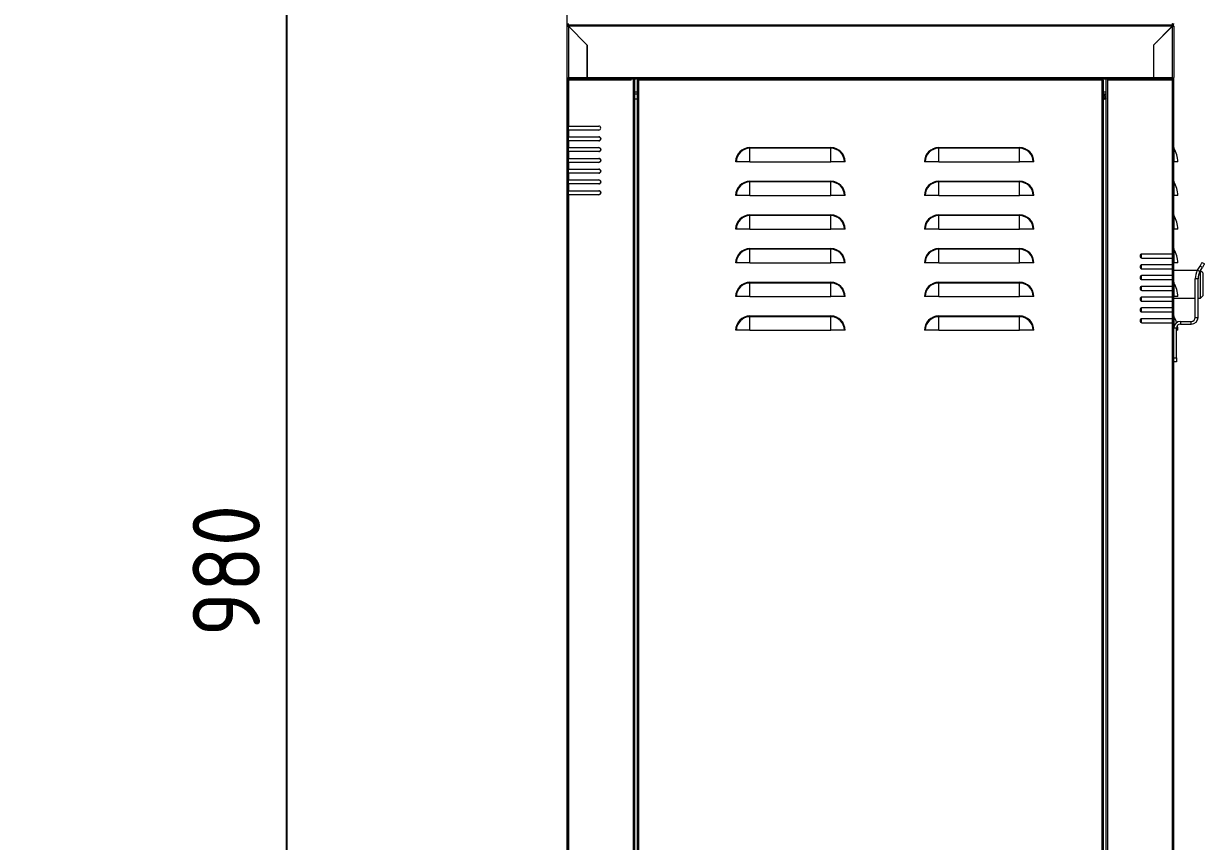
# Model space of a CAD drawing. Header units: millimetres. Extents: x 0 to 5860, y 0 to 4120.
# Drawn here: x 3118 to 3993, y 1549 to 2156 of the extents above; entities that cross this region are included whole.
import ezdxf

# ---------------------------------------------------------------- set-up
doc = ezdxf.new("R2010")
doc.units = ezdxf.units.MM
doc.layers.get('0').update_dxf_attribs({"lineweight": 15})
doc.layers.add('D', color=3, linetype='Continuous', lineweight=13)
doc.layers.add('S', color=4, linetype='Continuous', lineweight=15)
doc.styles.add('STU25', font='isocp2.shx')
doc.dimstyles.new('STU25', dxfattribs={"dimscale": 20, "dimtxt": 2.5, "dimasz": 2, "dimexe": 0.6, "dimexo": 1, "dimgap": 1, "dimtad": 1, "dimdsep": 46, "dimtxsty": 'STU25', "dimcen": 2, "dimazin": 2, "dimtfac": 1, "dimtmove": 0, "dimatfit": 3, "dimfxl": 0, "dimtolj": 1, "dimtzin": 0, "dimarcsym": 0})

# ---------------------------------------------------------------- blocks, each defined once
blk = doc.blocks.new('*D6')
at = {"layer": 'D', "color": 0, "lineweight": -2}
for p, q in [((3013.61, 2240.29), (3324.86, 2240.29)), ((3312.86, 1300.29), (3312.86, 2200.29)), ((3114.62, 1260.29), (3324.86, 1260.29))]:
    blk.add_line(p, q, dxfattribs=at)
at = {"layer": 'D', "color": 0}
for points in [[(3306.19, 2200.29), (3319.53, 2200.29), (3312.86, 2240.29)], [(3306.19, 1300.29), (3319.53, 1300.29), (3312.86, 1260.29)]]:
    blk.add_solid(points, dxfattribs=at)
at = {"layer": 'Defpoints', "color": 0}
for p in [(2993.61, 2240.29), (3312.86, 2240.29), (3094.62, 1260.29)]:
    blk.add_point(p, dxfattribs=at)
at = {"layer": 'D', "color": 0, "insert": (3267.86, 1750.29), "char_height": 50, "attachment_point": 5, "rotation": 90, "style": 'STU25'}
blk.add_mtext('\\A1;980', dxfattribs=at)
blk = doc.blocks.new('GHSHWT')
at = {"color": 7, "linetype": 'Continuous', "lineweight": 15}
for p, q in [((3709.46, -2854.21), (3709.47, -2854.22)), ((3709.47, -2854.22), (3709.56, -2854.22)), ((3709.47, -2855.22), (3709.47, -2854.22)), ((3709.56, -2855.22), (3709.56, -2854.21)), ((4157.36, -2854.22), (4157.45, -2854.22)), ((4157.45, -2854.22), (4157.46, -2854.21)), ((4157.45, -2855.22), (4157.45, -2854.22)), ((4158.21, -2855.16), (4158.21, -2854.86)), ((3708.46, -2894.21), (3708.46, -2856.23)), ((3709.47, -2856.22), (3709.46, -2856.23)), ((3709.47, -2855.22), (4157.45, -2855.22)), ((3709.47, -2856.22), (3709.47, -2855.22)), ((3709.53, -2856.23), (3709.47, -2856.22)), ((3709.47, -2856.24), (3709.47, -2894.21)), ((3709.47, -2856.24), (3723.36, -2870.32)), ((3709.47, -2856.24), (3723.33, -2870.32)), ((4157.39, -2856.23), (3709.53, -2856.23)), ((3723.46, -2870.22), (3709.53, -2856.23)), ((3709.56, -2855.22), (4157.28, -2855.22)), ((4157.39, -2856.23), (4143.46, -2870.22)), ((4157.45, -2856.24), (4143.56, -2870.32)), ((4157.45, -2856.22), (4157.39, -2856.23)), ((4157.45, -2856.22), (4157.45, -2855.22)), ((4157.46, -2856.23), (4157.45, -2856.22)), ((4157.45, -2894.21), (4157.45, -2856.24)), ((4157.45, -2856.24), (4157.45, -2856.24)), ((4157.46, -2856.23), (4157.46, -2856.24)), ((4158.46, -2856.23), (4157.46, -2856.23)), ((4158.46, -2856.23), (4158.46, -2894.21)), ((3723.33, -2870.32), (3723.33, -2894.21)), ((3723.36, -2870.32), (3723.36, -2894.21)), ((3723.46, -2894.21), (3723.46, -2870.22)), ((4143.46, -2870.22), (4143.46, -2894.21)), ((4143.46, -2871.22), (4143.56, -2871.22)), ((4143.56, -2870.32), (4143.56, -2894.21)), ((4145.73, -2867.95), (4145.73, -2868.13)), ((3708.46, -2895.22), (3708.46, -2894.21)), ((3708.46, -2895.22), (3709.47, -2895.22)), ((3708.46, -2895.22), (3708.46, -2896.23)), ((3708.46, -2896.23), (3708.46, -2930.22)), ((3709.47, -2895.22), (3709.47, -2894.21)), ((3709.47, -2894.21), (3723.33, -2894.21)), ((3709.54, -2895.22), (3709.47, -2895.22)), ((3709.47, -2895.22), (3709.47, -2896.23)), ((3709.47, -2896.23), (3709.47, -2930.22)), ((3756.06, -2896.23), (3709.47, -2896.23)), ((3756.06, -2895.22), (3709.54, -2895.22)), ((3723.33, -2894.21), (3723.33, -2895.22)), ((3723.46, -2894.22), (3723.33, -2894.22)), ((3723.36, -2894.22), (3723.36, -2894.21)), ((3723.46, -2894.21), (4143.46, -2894.21)), ((3723.46, -2895.22), (3723.46, -2894.21)), ((3723.46, -2895.22), (3756.06, -2895.22)), ((3756.06, -2895.22), (3757.45, -2895.22)), ((3756.06, -2896.23), (3756.06, -2895.22)), ((3757.45, -2895.22), (3757.45, -3673.72)), ((3757.45, -2895.22), (3758.46, -2895.22)), ((3758.46, -2895.22), (3758.46, -3673.72)), ((3758.46, -2895.22), (4108.46, -2895.22)), ((3760.46, -2896.3), (3760.46, -3672.65)), ((3761.47, -2896.23), (3761.47, -3672.71)), ((4105.45, -2896.23), (3761.47, -2896.23)), ((3761.53, -2895.22), (4105.39, -2895.22)), ((4105.45, -3672.71), (4105.45, -2896.23)), ((4106.46, -3672.65), (4106.46, -2896.3)), ((4108.46, -3673.72), (4108.46, -2895.22)), ((4108.46, -2895.22), (4109.47, -2895.22)), ((4157.38, -2895.22), (4109.47, -2895.22)), ((4109.47, -2895.22), (4143.46, -2895.22)), ((4109.47, -2896.23), (4109.47, -2895.22)), ((4109.47, -3672.71), (4109.47, -2896.23)), ((4157.45, -2896.23), (4109.47, -2896.23)), ((4143.46, -2894.21), (4143.46, -2895.22)), ((4143.56, -2894.22), (4143.46, -2894.22)), ((4143.56, -2894.21), (4157.45, -2894.21)), ((4143.56, -2895.22), (4143.56, -2894.21)), ((4157.45, -2895.22), (4157.38, -2895.22)), ((4157.45, -2895.22), (4157.45, -2894.21)), ((4157.45, -2895.22), (4157.45, -2896.23)), ((4157.45, -2895.22), (4158.46, -2895.22)), ((4157.45, -3025.22), (4157.45, -2896.23)), ((4158.46, -2895.22), (4158.46, -2894.21)), ((4158.46, -2896.23), (4158.46, -2895.22)), ((4158.46, -3025.22), (4158.46, -2896.23)), ((3760.46, -2905.22), (3758.46, -2905.22)), ((3758.47, -2905.22), (3758.47, -2910.22)), ((3758.47, -2906.22), (3760.46, -2906.22)), ((4108.46, -2905.22), (4106.46, -2905.22)), ((4106.46, -2906.22), (4108.46, -2906.22)), ((4106.74, -2906.22), (4106.46, -2906.81)), ((3758.47, -2910.22), (3758.47, -3673.72)), ((3760.46, -2910.22), (3758.47, -2910.22)), ((4108.45, -2910.22), (4106.46, -2910.22)), ((4108.46, -2909.74), (4108.01, -2910.22)), ((4108.45, -3673.72), (4108.45, -2910.22)), ((4108.46, -2910.22), (4108.45, -2910.22)), ((3708.46, -2933.22), (3708.46, -2930.22)), ((3708.46, -2930.22), (3709.47, -2930.22)), ((3709.47, -2933.22), (3708.46, -2933.22)), ((3708.46, -2933.22), (3708.46, -2938.22)), ((3709.47, -2930.22), (3731.96, -2930.22)), ((3731.96, -2933.22), (3709.47, -2933.22)), ((3709.47, -2933.22), (3709.47, -2938.22)), ((3732.26, -2933.17), (3731.94, -2933.22)), ((3708.46, -2941.22), (3708.46, -2938.22)), ((3708.46, -2938.22), (3709.47, -2938.22)), ((3709.47, -2941.22), (3708.46, -2941.22)), ((3708.46, -2941.22), (3708.46, -2946.22)), ((3709.47, -2938.22), (3731.96, -2938.22)), ((3731.96, -2941.22), (3709.47, -2941.22)), ((3709.47, -2941.22), (3709.47, -2946.22)), ((3708.46, -2949.22), (3708.46, -2946.22)), ((3708.46, -2946.22), (3709.47, -2946.22)), ((3709.47, -2949.22), (3708.46, -2949.22)), ((3708.46, -2949.22), (3708.46, -2954.22)), ((3709.47, -2946.22), (3731.96, -2946.22)), ((3731.96, -2949.22), (3709.47, -2949.22)), ((3709.47, -2949.22), (3709.47, -2954.22)), ((3844.12, -2946.75), (3844.12, -2946.22)), ((3844.12, -2946.22), (3904.12, -2946.22)), ((3844.12, -2956.81), (3844.12, -2946.75)), ((3904.12, -2946.75), (3844.12, -2946.75)), ((3904.12, -2946.75), (3904.12, -2946.22)), ((3904.12, -2956.81), (3904.12, -2946.75)), ((3984.12, -2946.22), (4044.12, -2946.22)), ((3984.12, -2946.75), (3984.12, -2946.22)), ((4044.12, -2946.75), (3984.12, -2946.75)), ((3984.12, -2956.81), (3984.12, -2946.75)), ((4044.12, -2946.75), (4044.12, -2946.22)), ((4044.12, -2956.81), (4044.12, -2946.75)), ((4158.61, -2946.75), (4158.61, -2956.81)), ((3708.46, -2957.22), (3708.46, -2954.22)), ((3708.46, -2954.22), (3709.47, -2954.22)), ((3709.47, -2957.22), (3708.46, -2957.22)), ((3708.46, -2957.22), (3708.46, -2962.22)), ((3709.47, -2954.22), (3731.96, -2954.22)), ((3731.96, -2957.22), (3709.47, -2957.22)), ((3709.47, -2957.22), (3709.47, -2962.22)), ((3834.06, -2956.81), (3833.54, -2956.81)), ((3844.12, -2956.81), (3834.06, -2956.81)), ((3844.12, -2956.81), (3904.12, -2956.81)), ((3914.18, -2956.81), (3904.12, -2956.81)), ((3914.71, -2956.81), (3914.18, -2956.81)), ((3974.06, -2956.81), (3973.54, -2956.81)), ((3984.12, -2956.81), (3974.06, -2956.81)), ((3984.12, -2956.81), (4044.12, -2956.81)), ((4054.18, -2956.81), (4044.12, -2956.81)), ((4054.71, -2956.81), (4054.18, -2956.81)), ((4158.61, -2956.81), (4158.46, -2956.81)), ((4161.46, -2956.81), (4158.61, -2956.81)), ((3708.46, -2965.22), (3708.46, -2962.22)), ((3708.46, -2962.22), (3709.47, -2962.22)), ((3709.47, -2965.22), (3708.46, -2965.22)), ((3708.46, -2965.22), (3708.46, -2970.22)), ((3709.47, -2962.22), (3731.96, -2962.22)), ((3731.96, -2965.22), (3709.47, -2965.22)), ((3709.47, -2965.22), (3709.47, -2970.22)), ((3708.46, -2973.22), (3708.46, -2970.22)), ((3708.46, -2970.22), (3709.47, -2970.22)), ((3709.47, -2973.22), (3708.46, -2973.22)), ((3708.46, -2973.22), (3708.46, -2978.22)), ((3709.47, -2970.22), (3731.96, -2970.22)), ((3731.96, -2973.22), (3709.47, -2973.22)), ((3709.47, -2973.22), (3709.47, -2978.22)), ((3844.12, -2971.75), (3844.12, -2971.22)), ((3844.12, -2971.22), (3904.12, -2971.22)), ((3844.12, -2981.81), (3844.12, -2971.75)), ((3904.12, -2971.75), (3844.12, -2971.75)), ((3904.12, -2971.75), (3904.12, -2971.22)), ((3904.12, -2981.81), (3904.12, -2971.75)), ((3984.12, -2971.22), (4044.12, -2971.22)), ((3984.12, -2971.75), (3984.12, -2971.22)), ((3984.12, -2981.81), (3984.12, -2971.75)), ((4044.12, -2971.75), (3984.12, -2971.75)), ((4044.12, -2971.75), (4044.12, -2971.22)), ((4044.12, -2981.81), (4044.12, -2971.75)), ((4158.61, -2971.75), (4158.61, -2981.81)), ((3708.46, -2981.22), (3708.46, -2978.22)), ((3708.46, -2978.22), (3709.47, -2978.22)), ((3708.46, -2981.22), (3708.46, -3672.71)), ((3709.47, -2981.22), (3708.46, -2981.22)), ((3709.47, -2978.22), (3731.96, -2978.22)), ((3709.47, -2981.22), (3709.47, -3672.71)), ((3731.96, -2981.22), (3709.47, -2981.22)), ((3834.06, -2981.81), (3833.54, -2981.81)), ((3844.12, -2981.81), (3834.06, -2981.81)), ((3844.12, -2981.81), (3904.12, -2981.81)), ((3914.18, -2981.81), (3904.12, -2981.81)), ((3914.71, -2981.81), (3914.18, -2981.81)), ((3974.06, -2981.81), (3973.54, -2981.81)), ((3984.12, -2981.81), (3974.06, -2981.81)), ((3984.12, -2981.81), (4044.12, -2981.81)), ((4054.18, -2981.81), (4044.12, -2981.81)), ((4054.71, -2981.81), (4054.18, -2981.81)), ((4158.61, -2981.81), (4158.46, -2981.81)), ((4161.46, -2981.81), (4158.61, -2981.81)), ((3844.12, -2996.75), (3844.12, -2996.22)), ((3844.12, -2996.22), (3904.12, -2996.22)), ((3844.12, -3006.81), (3844.12, -2996.75)), ((3904.12, -2996.75), (3844.12, -2996.75)), ((3904.12, -2996.75), (3904.12, -2996.22)), ((3904.12, -3006.81), (3904.12, -2996.75)), ((3984.12, -2996.22), (4044.12, -2996.22)), ((3984.12, -2996.75), (3984.12, -2996.22)), ((4044.12, -2996.75), (3984.12, -2996.75)), ((3984.12, -3006.81), (3984.12, -2996.75)), ((4044.12, -2996.75), (4044.12, -2996.22)), ((4044.12, -3006.81), (4044.12, -2996.75)), ((4158.61, -2996.75), (4158.61, -3006.81)), ((3834.06, -3006.81), (3833.54, -3006.81)), ((3844.12, -3006.81), (3834.06, -3006.81)), ((3844.12, -3006.81), (3904.12, -3006.81)), ((3914.18, -3006.81), (3904.12, -3006.81)), ((3914.71, -3006.81), (3914.18, -3006.81)), ((3974.06, -3006.81), (3973.54, -3006.81)), ((3984.12, -3006.81), (3974.06, -3006.81)), ((3984.12, -3006.81), (4044.12, -3006.81)), ((4054.18, -3006.81), (4044.12, -3006.81)), ((4054.71, -3006.81), (4054.18, -3006.81)), ((4158.61, -3006.81), (4158.46, -3006.81)), ((4161.46, -3006.81), (4158.61, -3006.81)), ((3844.12, -3021.75), (3844.12, -3021.22)), ((3844.12, -3021.22), (3904.12, -3021.22)), ((3904.12, -3021.75), (3904.12, -3021.22)), ((3984.12, -3021.22), (4044.12, -3021.22)), ((3984.12, -3021.75), (3984.12, -3021.22)), ((4044.12, -3021.75), (4044.12, -3021.22)), ((3844.12, -3031.81), (3844.12, -3021.75)), ((3904.12, -3021.75), (3844.12, -3021.75)), ((3904.12, -3031.81), (3904.12, -3021.75)), ((4044.12, -3021.75), (3984.12, -3021.75)), ((3984.12, -3031.81), (3984.12, -3021.75)), ((4044.12, -3031.81), (4044.12, -3021.75)), ((4157.45, -3025.22), (4134.96, -3025.22)), ((4134.96, -3028.22), (4157.45, -3028.22)), ((4158.46, -3025.22), (4157.45, -3025.22)), ((4157.45, -3028.22), (4158.46, -3028.22)), ((4157.45, -3033.22), (4157.45, -3028.22)), ((4158.46, -3028.22), (4158.46, -3025.22)), ((4158.46, -3033.22), (4158.46, -3028.22)), ((4158.61, -3021.75), (4158.61, -3031.81)), ((3834.06, -3031.81), (3833.54, -3031.81)), ((3844.12, -3031.81), (3834.06, -3031.81)), ((3844.12, -3031.81), (3904.12, -3031.81)), ((3914.18, -3031.81), (3904.12, -3031.81)), ((3914.71, -3031.81), (3914.18, -3031.81)), ((3974.06, -3031.81), (3973.54, -3031.81)), ((3984.12, -3031.81), (3974.06, -3031.81)), ((3984.12, -3031.81), (4044.12, -3031.81)), ((4054.18, -3031.81), (4044.12, -3031.81)), ((4054.71, -3031.81), (4054.18, -3031.81)), ((4134.58, -3036.16), (4134.98, -3036.22)), ((4157.45, -3033.22), (4134.96, -3033.22)), ((4134.96, -3036.22), (4157.45, -3036.22)), ((4158.46, -3033.22), (4157.45, -3033.22)), ((4157.45, -3036.22), (4158.46, -3036.22)), ((4157.45, -3041.22), (4157.45, -3036.22)), ((4158.61, -3031.81), (4158.46, -3031.81)), ((4158.46, -3036.22), (4158.46, -3033.22)), ((4158.46, -3041.22), (4158.46, -3036.22)), ((4175.99, -3037.58), (4158.46, -3037.58)), ((4161.46, -3031.81), (4158.61, -3031.81)), ((4176.2, -3037.21), (4177.96, -3034.16)), ((4176.2, -3037.21), (4177.93, -3038.21)), ((4177.93, -3038.21), (4179.69, -3035.16)), ((4179.69, -3035.16), (4177.96, -3034.16)), ((4178.26, -3057.88), (4178.26, -3037.64)), ((4179.96, -3039.28), (4178.28, -3037.6)), ((4179.46, -3031.56), (4181.19, -3032.56)), ((3844.12, -3046.75), (3844.12, -3046.22)), ((3844.12, -3046.22), (3904.12, -3046.22)), ((3844.12, -3056.81), (3844.12, -3046.75)), ((3904.12, -3046.75), (3844.12, -3046.75)), ((3904.12, -3046.75), (3904.12, -3046.22)), ((3904.12, -3056.81), (3904.12, -3046.75)), ((3984.12, -3046.22), (4044.12, -3046.22)), ((3984.12, -3046.75), (3984.12, -3046.22)), ((4044.12, -3046.75), (3984.12, -3046.75)), ((3984.12, -3056.81), (3984.12, -3046.75)), ((4044.12, -3046.75), (4044.12, -3046.22)), ((4044.12, -3056.81), (4044.12, -3046.75)), ((4157.45, -3041.22), (4134.96, -3041.22)), ((4134.96, -3044.22), (4157.45, -3044.22)), ((4158.46, -3041.22), (4157.45, -3041.22)), ((4157.45, -3044.22), (4158.46, -3044.22)), ((4157.45, -3049.22), (4157.45, -3044.22)), ((4158.46, -3044.22), (4158.46, -3041.22)), ((4158.46, -3049.22), (4158.46, -3044.22)), ((4158.61, -3046.75), (4158.61, -3056.81)), ((4176.46, -3043.71), (4174.46, -3043.71)), ((4174.46, -3072.22), (4174.46, -3043.71)), ((4176.46, -3072.22), (4176.46, -3043.71)), ((4179.96, -3039.28), (4179.96, -3056.18)), ((4157.45, -3049.22), (4134.96, -3049.22)), ((4134.96, -3052.22), (4157.45, -3052.22)), ((4158.46, -3049.22), (4157.45, -3049.22)), ((4157.45, -3052.22), (4158.46, -3052.22)), ((4157.45, -3057.22), (4157.45, -3052.22)), ((4158.46, -3052.22), (4158.46, -3049.22)), ((4158.46, -3057.22), (4158.46, -3052.22)), ((4178.26, -3057.88), (4179.96, -3056.18)), ((3834.06, -3056.81), (3833.54, -3056.81)), ((3844.12, -3056.81), (3834.06, -3056.81)), ((3844.12, -3056.81), (3904.12, -3056.81)), ((3914.18, -3056.81), (3904.12, -3056.81)), ((3914.71, -3056.81), (3914.18, -3056.81)), ((3974.06, -3056.81), (3973.54, -3056.81)), ((3984.12, -3056.81), (3974.06, -3056.81)), ((3984.12, -3056.81), (4044.12, -3056.81)), ((4054.18, -3056.81), (4044.12, -3056.81)), ((4054.71, -3056.81), (4054.18, -3056.81)), ((4157.45, -3057.22), (4134.96, -3057.22)), ((4134.96, -3060.22), (4157.45, -3060.22)), ((4157.45, -3065.22), (4134.96, -3065.22)), ((4158.46, -3057.22), (4157.45, -3057.22)), ((4157.45, -3060.22), (4158.46, -3060.22)), ((4157.45, -3065.22), (4157.45, -3060.22)), ((4158.46, -3065.22), (4157.45, -3065.22)), ((4158.61, -3056.81), (4158.46, -3056.81)), ((4158.46, -3060.22), (4158.46, -3057.22)), ((4158.46, -3057.88), (4174.46, -3057.88)), ((4158.46, -3065.22), (4158.46, -3060.22)), ((4158.46, -3068.22), (4158.46, -3065.22)), ((4161.46, -3056.81), (4158.61, -3056.81)), ((4176.46, -3057.88), (4178.26, -3057.88)), ((3844.12, -3071.75), (3844.12, -3071.22)), ((3844.12, -3071.22), (3904.12, -3071.22)), ((3844.12, -3081.81), (3844.12, -3071.75)), ((3904.12, -3071.75), (3844.12, -3071.75)), ((3904.12, -3071.75), (3904.12, -3071.22)), ((3904.12, -3081.81), (3904.12, -3071.75)), ((3984.12, -3071.22), (4044.12, -3071.22)), ((3984.12, -3071.75), (3984.12, -3071.22)), ((3984.12, -3081.81), (3984.12, -3071.75)), ((4044.12, -3071.75), (3984.12, -3071.75)), ((4044.12, -3071.75), (4044.12, -3071.22)), ((4044.12, -3081.81), (4044.12, -3071.75)), ((4134.96, -3068.22), (4157.45, -3068.22)), ((4157.45, -3073.22), (4134.96, -3073.22)), ((4157.45, -3068.22), (4158.46, -3068.22)), ((4157.45, -3073.22), (4157.45, -3068.22)), ((4158.46, -3073.22), (4157.45, -3073.22)), ((4158.46, -3073.22), (4158.46, -3068.22)), ((4158.46, -3076.22), (4158.46, -3073.22)), ((4174.46, -3072.22), (4176.46, -3072.22)), ((3834.06, -3081.81), (3833.54, -3081.81)), ((3844.12, -3081.81), (3834.06, -3081.81)), ((3844.12, -3081.81), (3904.12, -3081.81)), ((3914.18, -3081.81), (3904.12, -3081.81)), ((3914.71, -3081.81), (3914.18, -3081.81)), ((3974.06, -3081.81), (3973.54, -3081.81)), ((3984.12, -3081.81), (3974.06, -3081.81)), ((3984.12, -3081.81), (4044.12, -3081.81)), ((4054.18, -3081.81), (4044.12, -3081.81)), ((4054.71, -3081.81), (4054.18, -3081.81)), ((4134.96, -3076.22), (4157.45, -3076.22)), ((4157.45, -3672.71), (4157.45, -3076.22)), ((4157.45, -3076.22), (4158.46, -3076.22)), ((4158.46, -3672.71), (4158.46, -3076.22)), ((4160.46, -3080.22), (4158.46, -3080.22)), ((4160.46, -3102.22), (4160.46, -3080.22)), ((4161.46, -3081.81), (4160.46, -3081.81)), ((4163.46, -3075.22), (4171.46, -3075.22)), ((4163.46, -3075.22), (4163.46, -3077.22)), ((4163.46, -3077.22), (4171.46, -3077.22)), ((4171.46, -3077.22), (4171.46, -3075.22)), ((4158.46, -3102.22), (4160.46, -3102.22)), ((4160.46, -3105.22), (4158.46, -3105.22)), ((4160.46, -3102.22), (4160.46, -3105.22))]:
    blk.add_line(p, q, dxfattribs=at)
at = {"color": 8, "linetype": 'Continuous', "lineweight": 15}
for p, q in [((4157.79, -2855.16), (4158.21, -2855.16)), ((3723.36, -2894.21), (3723.33, -2894.21)), ((3758.46, -2895.23), (3761.53, -2895.23)), ((4105.39, -2895.23), (4108.46, -2895.23)), ((4134.47, -3028.13), (4134.47, -3025.33)), ((4134.47, -3036.13), (4134.47, -3033.33)), ((4134.47, -3044.13), (4134.47, -3041.33)), ((4134.47, -3052.11), (4134.47, -3049.32)), ((4134.47, -3060.11), (4134.47, -3057.32)), ((4134.47, -3068.11), (4134.47, -3065.32)), ((4134.47, -3076.13), (4134.47, -3073.33)), ((4158.61, -3071.75), (4158.61, -3079.01))]:
    blk.add_line(p, q, dxfattribs=at)
at = {"color": 7, "linetype": 'Continuous', "lineweight": 15, "flags": 128}
for points in [[(4157.61, -2855.33), (4158, -2855.26), (4158.21, -2855.16)], [(4106.46, -2909.92), (4106.5, -2909.94), (4107.25, -2910.23)], [(4177.96, -3034.16), (4178.25, -3033.66), (4178.53, -3033.17), (4178.79, -3032.72), (4179.02, -3032.33), (4179.21, -3032), (4179.34, -3031.76), (4179.43, -3031.61), (4179.46, -3031.56)], [(4181.19, -3032.56), (4181.16, -3032.61), (4181.08, -3032.76), (4180.94, -3033), (4180.75, -3033.33), (4180.52, -3033.72), (4180.26, -3034.17), (4179.98, -3034.66), (4179.69, -3035.16)]]:
    blk.add_lwpolyline(points, dxfattribs=at)
at = {"color": 7, "linetype": 'Continuous', "lineweight": 15}
for centre, radius, start, end in [((3731.96, -2931.72), 1.5, 270, 90), ((3731.96, -2939.72), 1.5, 270, 90), ((3731.96, -2947.72), 1.5, 270, 90), ((3844.12, -2956.81), 10.59, 90, 180), ((3844.12, -2956.81), 10.06, 90, 180), ((3904.12, -2956.81), 10.59, 0, 90), ((3904.12, -2956.81), 10.06, 0, 90), ((3984.12, -2956.81), 10.59, 90, 180), ((3984.12, -2956.81), 10.06, 90, 180), ((4044.12, -2956.81), 10.59, 0, 90), ((4044.12, -2956.81), 10.06, 0, 90), ((4159.46, -2946.22), 1, 180, 211.78871), ((4142.46, -2956.76), 19, 359.84078, 31.78871), ((3731.96, -2955.72), 1.5, 270, 90), ((3731.96, -2963.72), 1.5, 270, 90), ((3731.96, -2971.72), 1.5, 270, 90), ((3844.12, -2981.81), 10.59, 90, 180), ((3844.12, -2981.81), 10.06, 90, 180), ((3904.12, -2981.81), 10.59, 0, 90), ((3904.12, -2981.81), 10.06, 0, 90), ((3984.12, -2981.81), 10.59, 90, 180), ((3984.12, -2981.81), 10.06, 90, 180), ((4044.12, -2981.81), 10.59, 0, 90), ((4044.12, -2981.81), 10.06, 0, 90), ((4159.46, -2971.22), 1, 180, 211.78871), ((4142.46, -2981.76), 19, 359.84078, 31.78871), ((3731.96, -2979.72), 1.5, 270, 90), ((3844.12, -3006.81), 10.59, 90, 180), ((3844.12, -3006.81), 10.06, 90, 180), ((3904.12, -3006.81), 10.59, 0, 90), ((3904.12, -3006.81), 10.06, 0, 90), ((3984.12, -3006.81), 10.59, 90, 180), ((3984.12, -3006.81), 10.06, 90, 180), ((4044.12, -3006.81), 10.59, 0, 90), ((4044.12, -3006.81), 10.06, 0, 90), ((4159.46, -2996.22), 1, 180, 211.78871), ((4142.46, -3006.76), 19, 359.84078, 31.78871), ((3844.12, -3031.81), 10.59, 90, 180), ((3904.12, -3031.81), 10.59, 0, 90), ((3984.12, -3031.81), 10.59, 90, 180), ((4044.12, -3031.81), 10.59, 0, 90), ((4159.46, -3021.22), 1, 180, 211.78871), ((3844.12, -3031.81), 10.06, 90, 180), ((3904.12, -3031.81), 10.06, 0, 90), ((3984.12, -3031.81), 10.06, 90, 180), ((4044.12, -3031.81), 10.06, 0, 90), ((4134.96, -3026.72), 1.5, 90, 270), ((4142.46, -3031.76), 19, 359.84078, 31.78871), ((4134.96, -3034.72), 1.5, 90, 270), ((4187.46, -3043.71), 13, 150, 180), ((4187.46, -3043.71), 11, 150, 180), ((3844.12, -3056.81), 10.59, 90, 180), ((3844.12, -3056.81), 10.06, 90, 180), ((3904.12, -3056.81), 10.59, 0, 90), ((3904.12, -3056.81), 10.06, 0, 90), ((3984.12, -3056.81), 10.59, 90, 180), ((3984.12, -3056.81), 10.06, 90, 180), ((4044.12, -3056.81), 10.59, 0, 90), ((4044.12, -3056.81), 10.06, 0, 90), ((4134.96, -3042.72), 1.5, 90, 270), ((4159.46, -3046.22), 1, 180, 211.78871), ((4142.46, -3056.76), 19, 359.84078, 31.78871), ((4134.96, -3050.72), 1.5, 90, 270), ((4134.96, -3058.72), 1.5, 90, 270), ((4134.96, -3066.72), 1.5, 90, 270), ((3844.12, -3081.81), 10.59, 90, 180), ((3844.12, -3081.81), 10.06, 90, 180), ((3904.12, -3081.81), 10.59, 0, 90), ((3904.12, -3081.81), 10.06, 0, 90), ((3984.12, -3081.81), 10.59, 90, 180), ((3984.12, -3081.81), 10.06, 90, 180), ((4044.12, -3081.81), 10.59, 0, 90), ((4044.12, -3081.81), 10.06, 0, 90), ((4134.96, -3074.72), 1.5, 90, 270), ((4159.46, -3071.22), 1, 180, 211.78871), ((4142.46, -3081.76), 19, 17.26698, 31.78871), ((4171.46, -3072.22), 3, 270, 0), ((4171.46, -3072.22), 5, 270, 0), ((4163.46, -3080.22), 5, 90, 180), ((4163.46, -3080.22), 3, 90, 180), ((4142.46, -3081.76), 19, 359.84078, 10.44396)]:
    blk.add_arc(centre, radius, start, end, dxfattribs=at)
for points, knots in [([(3708.46, -2854.21), (3708.47, -2854.35), (3708.5, -2854.61), (3708.74, -2854.95), (3709.07, -2855.18), (3709.34, -2855.21), (3709.47, -2855.22)], [0, 0, 0, 0, 0.249978, 0.499998, 0.749998, 1, 1, 1, 1]), ([(4157.36, -2854.21), (4157.35, -2854.35), (4157.34, -2854.61), (4157.32, -2854.95), (4157.3, -2855.18), (4157.28, -2855.21), (4157.28, -2855.22)], [0, 0, 0, 0, 0.249993, 0.500043, 0.750007, 1, 1, 1, 1]), ([(4157.45, -2855.22), (4157.58, -2855.21), (4157.84, -2855.18), (4158.18, -2854.95), (4158.41, -2854.61), (4158.44, -2854.35), (4158.46, -2854.21)], [0, 0, 0, 0, 0.250017, 0.499998, 0.750031, 1, 1, 1, 1]), ([(3709.47, -2855.22), (3709.34, -2855.24), (3709.07, -2855.27), (3708.74, -2855.5), (3708.5, -2855.84), (3708.47, -2856.1), (3708.46, -2856.23)], [0, 0, 0, 0, 0.249999, 0.499997, 0.749984, 1, 1, 1, 1]), ([(3708.46, -2856.23), (3708.47, -2856.24), (3708.5, -2856.24), (3708.74, -2856.24), (3709.07, -2856.24), (3709.34, -2856.24), (3709.47, -2856.24)], [0, 0, 0, 0, 0.250045, 0.499995, 0.750009, 1, 1, 1, 1]), ([(3709.53, -2856.23), (3709.52, -2856.1), (3709.51, -2855.84), (3709.5, -2855.5), (3709.48, -2855.27), (3709.47, -2855.24), (3709.47, -2855.22)], [0, 0, 0, 0, 0.250028, 0.500045, 0.750009, 1, 1, 1, 1]), ([(4157.45, -2855.22), (4157.44, -2855.24), (4157.43, -2855.27), (4157.42, -2855.5), (4157.4, -2855.84), (4157.39, -2856.1), (4157.39, -2856.23)], [0, 0, 0, 0, 0.24999, 0.499955, 0.749971, 1, 1, 1, 1]), ([(4158.46, -2856.23), (4158.44, -2856.1), (4158.41, -2855.84), (4158.18, -2855.5), (4157.84, -2855.27), (4157.58, -2855.24), (4157.45, -2855.22)], [0, 0, 0, 0, 0.250007, 0.500007, 0.749986, 1, 1, 1, 1]), ([(4157.45, -2856.24), (4157.58, -2856.24), (4157.84, -2856.24), (4158.18, -2856.24), (4158.41, -2856.24), (4158.44, -2856.24), (4158.46, -2856.23)], [0, 0, 0, 0, 0.250006, 0.500001, 0.749964, 1, 1, 1, 1]), ([(3709.54, -2895.22), (3709.53, -2895.21), (3709.52, -2895.18), (3709.5, -2894.95), (3709.49, -2894.61), (3709.47, -2894.35), (3709.47, -2894.21)], [0, 0, 0, 0, 0.2500505, 0.5000211, 0.7500235, 1, 1, 1, 1]), ([(3709.47, -2896.23), (3709.47, -2896.1), (3709.49, -2895.84), (3709.5, -2895.5), (3709.52, -2895.27), (3709.53, -2895.24), (3709.54, -2895.22)], [0, 0, 0, 0, 0.250025, 0.500038, 0.75002, 1, 1, 1, 1]), ([(3760.46, -2896.3), (3760.47, -2896.29), (3760.5, -2896.28), (3760.74, -2896.27), (3761.07, -2896.25), (3761.34, -2896.24), (3761.47, -2896.23)], [0, 0, 0, 0, 0.249993, 0.499957, 0.74999, 1, 1, 1, 1]), ([(3761.47, -2896.23), (3761.47, -2896.1), (3761.48, -2895.84), (3761.5, -2895.5), (3761.51, -2895.27), (3761.52, -2895.24), (3761.53, -2895.22)], [0, 0, 0, 0, 0.250025, 0.500038, 0.75002, 1, 1, 1, 1]), ([(4105.39, -2895.22), (4105.39, -2895.24), (4105.4, -2895.27), (4105.42, -2895.5), (4105.43, -2895.84), (4105.44, -2896.1), (4105.45, -2896.23)], [0, 0, 0, 0, 0.24998, 0.499962, 0.749976, 1, 1, 1, 1]), ([(4105.45, -2896.23), (4105.58, -2896.24), (4105.84, -2896.25), (4106.18, -2896.27), (4106.41, -2896.28), (4106.44, -2896.29), (4106.46, -2896.3)], [0, 0, 0, 0, 0.250027, 0.500045, 0.750008, 1, 1, 1, 1]), ([(4157.45, -2894.21), (4157.44, -2894.35), (4157.43, -2894.61), (4157.41, -2894.95), (4157.39, -2895.18), (4157.38, -2895.21), (4157.38, -2895.22)], [0, 0, 0, 0, 0.249976, 0.499979, 0.749949, 1, 1, 1, 1]), ([(4157.38, -2895.22), (4157.38, -2895.24), (4157.39, -2895.27), (4157.41, -2895.5), (4157.43, -2895.84), (4157.44, -2896.1), (4157.45, -2896.23)], [0, 0, 0, 0, 0.249981, 0.499962, 0.749976, 1, 1, 1, 1]), ([(4108.26, -2906.22), (4107.86, -2906.62), (4107.12, -2907.36), (4106.67, -2908.25), (4106.46, -2908.67)], [0, 0, 0, 0, 0.533238, 1, 1, 1, 1]), ([(4108.46, -2907.87), (4108.43, -2907.89), (4107.91, -2908.29), (4107.31, -2909.03), (4106.88, -2909.78), (4106.73, -2910.04)], [0, 0, 0, 0, 0.032144, 0.672342, 1, 1, 1, 1]), ([(3709.46, -2933.22), (3709.46, -2933.22), (3709.46, -2933.19), (3709.46, -2933.02), (3709.46, -2932.74), (3709.46, -2932.37), (3709.46, -2931.87), (3709.46, -2931.36), (3709.46, -2930.89), (3709.46, -2930.52), (3709.46, -2930.27), (3709.46, -2930.24), (3709.46, -2930.22)], [0, 0, 0, 0, 0.0797566, 0.1872452, 0.2546341, 0.3619073, 0.4691807, 0.5764222, 0.6836296, 0.7908856, 0.8982115, 1, 1, 1, 1]), ([(3709.46, -2941.22), (3709.46, -2941.22), (3709.46, -2941.19), (3709.46, -2941.02), (3709.46, -2940.74), (3709.46, -2940.37), (3709.46, -2939.87), (3709.46, -2939.36), (3709.46, -2938.89), (3709.46, -2938.52), (3709.46, -2938.27), (3709.46, -2938.24), (3709.46, -2938.22)], [0, 0, 0, 0, 0.079755, 0.187244, 0.254642, 0.361905, 0.469179, 0.576421, 0.683628, 0.790885, 0.898211, 1, 1, 1, 1]), ([(3731.94, -2938.22), (3732, -2938.23), (3732.23, -2938.24), (3732.62, -2938.36), (3733.04, -2938.66), (3733.33, -2939.09), (3733.46, -2939.58), (3733.42, -2940.09), (3733.22, -2940.56), (3732.87, -2940.94), (3732.42, -2941.18), (3732.09, -2941.21), (3731.94, -2941.22)], [0, 0, 0, 0, 0.040749, 0.148259, 0.255735, 0.36314, 0.47046, 0.577703, 0.684942, 0.792209, 0.899558, 1, 1, 1, 1]), ([(3709.46, -2949.22), (3709.46, -2949.22), (3709.46, -2949.19), (3709.46, -2949.02), (3709.46, -2948.74), (3709.46, -2948.37), (3709.46, -2947.87), (3709.46, -2947.36), (3709.46, -2946.89), (3709.46, -2946.52), (3709.46, -2946.27), (3709.46, -2946.24), (3709.46, -2946.22)], [0, 0, 0, 0, 0.079757, 0.18724, 0.254637, 0.3619, 0.469186, 0.576415, 0.683622, 0.790887, 0.898213, 1, 1, 1, 1]), ([(3731.94, -2946.22), (3732, -2946.23), (3732.23, -2946.24), (3732.62, -2946.36), (3733.04, -2946.66), (3733.33, -2947.09), (3733.46, -2947.58), (3733.42, -2948.09), (3733.22, -2948.56), (3732.87, -2948.94), (3732.42, -2949.18), (3732.09, -2949.21), (3731.94, -2949.22)], [0, 0, 0, 0, 0.040749, 0.148259, 0.255735, 0.36314, 0.470447, 0.577703, 0.684942, 0.792209, 0.899558, 1, 1, 1, 1]), ([(3709.46, -2957.22), (3709.46, -2957.22), (3709.46, -2957.19), (3709.46, -2957.02), (3709.46, -2956.74), (3709.46, -2956.37), (3709.46, -2955.87), (3709.46, -2955.36), (3709.46, -2954.89), (3709.46, -2954.52), (3709.46, -2954.27), (3709.46, -2954.24), (3709.46, -2954.22)], [0, 0, 0, 0, 0.079757, 0.187245, 0.254634, 0.361897, 0.469182, 0.576411, 0.68363, 0.790886, 0.898212, 1, 1, 1, 1]), ([(3731.94, -2954.22), (3732, -2954.23), (3732.23, -2954.24), (3732.62, -2954.36), (3733.04, -2954.66), (3733.33, -2955.09), (3733.46, -2955.58), (3733.42, -2956.09), (3733.22, -2956.56), (3732.87, -2956.94), (3732.42, -2957.18), (3732.09, -2957.21), (3731.94, -2957.22)], [0, 0, 0, 0, 0.040749, 0.148259, 0.255742, 0.363147, 0.470454, 0.57771, 0.684937, 0.792213, 0.899556, 1, 1, 1, 1]), ([(3709.46, -2965.22), (3709.46, -2965.22), (3709.46, -2965.19), (3709.46, -2965.02), (3709.46, -2964.74), (3709.46, -2964.37), (3709.46, -2963.87), (3709.46, -2963.36), (3709.46, -2962.89), (3709.46, -2962.52), (3709.46, -2962.27), (3709.46, -2962.24), (3709.46, -2962.22)], [0, 0, 0, 0, 0.079757, 0.187246, 0.254643, 0.361906, 0.469179, 0.576421, 0.683629, 0.790885, 0.898211, 1, 1, 1, 1]), ([(3731.94, -2962.22), (3732, -2962.23), (3732.23, -2962.24), (3732.62, -2962.36), (3733.04, -2962.66), (3733.33, -2963.09), (3733.46, -2963.58), (3733.42, -2964.09), (3733.22, -2964.56), (3732.87, -2964.94), (3732.42, -2965.18), (3732.09, -2965.21), (3731.94, -2965.22)], [0, 0, 0, 0, 0.040749, 0.148259, 0.255743, 0.363137, 0.470457, 0.577701, 0.684939, 0.792207, 0.899556, 1, 1, 1, 1]), ([(3709.46, -2973.22), (3709.46, -2973.22), (3709.46, -2973.19), (3709.46, -2973.02), (3709.46, -2972.74), (3709.46, -2972.37), (3709.46, -2971.87), (3709.46, -2971.36), (3709.46, -2970.89), (3709.46, -2970.52), (3709.46, -2970.27), (3709.46, -2970.24), (3709.46, -2970.22)], [0, 0, 0, 0, 0.079755, 0.187244, 0.254641, 0.361904, 0.469189, 0.576418, 0.683626, 0.790882, 0.898213, 1, 1, 1, 1]), ([(3731.94, -2970.22), (3732, -2970.23), (3732.23, -2970.24), (3732.62, -2970.36), (3733.04, -2970.66), (3733.33, -2971.09), (3733.46, -2971.58), (3733.42, -2972.09), (3733.22, -2972.56), (3732.87, -2972.94), (3732.42, -2973.18), (3732.09, -2973.21), (3731.94, -2973.22)], [0, 0, 0, 0, 0.040749, 0.148259, 0.255735, 0.36314, 0.470447, 0.577703, 0.684942, 0.792209, 0.899558, 1, 1, 1, 1]), ([(3709.46, -2981.22), (3709.46, -2981.22), (3709.46, -2981.19), (3709.46, -2981.02), (3709.46, -2980.74), (3709.46, -2980.37), (3709.46, -2979.87), (3709.46, -2979.36), (3709.46, -2978.89), (3709.46, -2978.52), (3709.46, -2978.27), (3709.46, -2978.24), (3709.46, -2978.22)], [0, 0, 0, 0, 0.079757, 0.18724, 0.254637, 0.361899, 0.469185, 0.576413, 0.683621, 0.790886, 0.898212, 1, 1, 1, 1]), ([(3731.94, -2978.22), (3732, -2978.23), (3732.23, -2978.24), (3732.62, -2978.36), (3733.04, -2978.66), (3733.33, -2979.09), (3733.46, -2979.58), (3733.42, -2980.09), (3733.22, -2980.56), (3732.87, -2980.94), (3732.42, -2981.18), (3732.09, -2981.21), (3731.94, -2981.22)], [0, 0, 0, 0, 0.04075, 0.14826, 0.255736, 0.36314, 0.470448, 0.577704, 0.684942, 0.792209, 0.899558, 1, 1, 1, 1]), ([(4134.98, -3025.22), (4134.85, -3025.23), (4134.56, -3025.26), (4134.19, -3025.43), (4133.85, -3025.71), (4133.59, -3026.08), (4133.46, -3026.58), (4133.49, -3027.09), (4133.7, -3027.56), (4134.04, -3027.93), (4134.49, -3028.18), (4134.82, -3028.21), (4134.98, -3028.22)], [0, 0, 0, 0, 0.079767, 0.187254, 0.25464, 0.361908, 0.469189, 0.576415, 0.683626, 0.790872, 0.898202, 1, 1, 1, 1]), ([(4157.46, -3028.22), (4157.46, -3028.22), (4157.46, -3028.22), (4157.46, -3028.1), (4157.46, -3027.81), (4157.46, -3027.39), (4157.46, -3026.9), (4157.46, -3026.38), (4157.46, -3025.97), (4157.46, -3025.62), (4157.46, -3025.36), (4157.46, -3025.24), (4157.46, -3025.23), (4157.46, -3025.22)], [0, 0, 0, 0, 0.034586, 0.142056, 0.24952, 0.356903, 0.464188, 0.571407, 0.678614, 0.745582, 0.852983, 0.960386, 1, 1, 1, 1]), ([(4157.46, -3036.22), (4157.46, -3036.22), (4157.46, -3036.22), (4157.46, -3036.1), (4157.46, -3035.81), (4157.46, -3035.39), (4157.46, -3034.9), (4157.46, -3034.38), (4157.46, -3033.97), (4157.46, -3033.62), (4157.46, -3033.36), (4157.46, -3033.24), (4157.46, -3033.23), (4157.46, -3033.22)], [0, 0, 0, 0, 0.034586, 0.142059, 0.249517, 0.3569, 0.464185, 0.571417, 0.678613, 0.74558, 0.852982, 0.960385, 1, 1, 1, 1]), ([(4134.98, -3041.22), (4134.85, -3041.23), (4134.56, -3041.26), (4134.19, -3041.43), (4133.85, -3041.71), (4133.59, -3042.08), (4133.46, -3042.58), (4133.49, -3043.09), (4133.7, -3043.56), (4134.04, -3043.93), (4134.49, -3044.18), (4134.82, -3044.21), (4134.98, -3044.22)], [0, 0, 0, 0, 0.079768, 0.187255, 0.254633, 0.361901, 0.469182, 0.576408, 0.683631, 0.790876, 0.898201, 1, 1, 1, 1]), ([(4157.46, -3044.22), (4157.46, -3044.22), (4157.46, -3044.22), (4157.46, -3044.1), (4157.46, -3043.81), (4157.46, -3043.39), (4157.46, -3042.9), (4157.46, -3042.38), (4157.46, -3041.97), (4157.46, -3041.62), (4157.46, -3041.36), (4157.46, -3041.24), (4157.46, -3041.23), (4157.46, -3041.22)], [0, 0, 0, 0, 0.034586, 0.142059, 0.249515, 0.356898, 0.464182, 0.571413, 0.678609, 0.745586, 0.852979, 0.960386, 1, 1, 1, 1]), ([(4134.98, -3049.22), (4134.95, -3049.23), (4134.76, -3049.23), (4134.46, -3049.3), (4134.07, -3049.51), (4133.75, -3049.82), (4133.52, -3050.28), (4133.45, -3050.79), (4133.56, -3051.29), (4133.82, -3051.73), (4134.22, -3052.05), (4134.63, -3052.21), (4134.89, -3052.22), (4134.98, -3052.22)], [0, 0, 0, 0, 0.016576, 0.124057, 0.191459, 0.298765, 0.406087, 0.513341, 0.620564, 0.727778, 0.835045, 0.9424, 1, 1, 1, 1]), ([(4157.46, -3052.22), (4157.46, -3052.21), (4157.46, -3052.18), (4157.46, -3051.95), (4157.46, -3051.57), (4157.46, -3051.1), (4157.46, -3050.59), (4157.46, -3050.1), (4157.46, -3049.72), (4157.46, -3049.44), (4157.46, -3049.26), (4157.46, -3049.23), (4157.46, -3049.22)], [0, 0, 0, 0, 0.0977, 0.205199, 0.312609, 0.419946, 0.527204, 0.634421, 0.741642, 0.808659, 0.916104, 1, 1, 1, 1]), ([(4134.98, -3057.22), (4134.95, -3057.23), (4134.76, -3057.23), (4134.46, -3057.3), (4134.07, -3057.51), (4133.75, -3057.82), (4133.52, -3058.28), (4133.45, -3058.79), (4133.56, -3059.29), (4133.82, -3059.73), (4134.22, -3060.05), (4134.63, -3060.21), (4134.89, -3060.22), (4134.98, -3060.22)], [0, 0, 0, 0, 0.016575, 0.124059, 0.191461, 0.298767, 0.406089, 0.513343, 0.620554, 0.727778, 0.835045, 0.9424, 1, 1, 1, 1]), ([(4134.98, -3065.22), (4134.95, -3065.23), (4134.76, -3065.23), (4134.46, -3065.3), (4134.07, -3065.51), (4133.75, -3065.82), (4133.52, -3066.28), (4133.45, -3066.79), (4133.56, -3067.29), (4133.82, -3067.73), (4134.22, -3068.05), (4134.63, -3068.21), (4134.89, -3068.22), (4134.98, -3068.22)], [0, 0, 0, 0, 0.016576, 0.124057, 0.191464, 0.29877, 0.406081, 0.513347, 0.620557, 0.727771, 0.835045, 0.9424, 1, 1, 1, 1]), ([(4157.46, -3060.22), (4157.46, -3060.21), (4157.46, -3060.18), (4157.46, -3059.95), (4157.46, -3059.57), (4157.46, -3059.1), (4157.46, -3058.59), (4157.46, -3058.1), (4157.46, -3057.72), (4157.46, -3057.44), (4157.46, -3057.26), (4157.46, -3057.24), (4157.46, -3057.22)], [0, 0, 0, 0, 0.097699, 0.205199, 0.312608, 0.419945, 0.527203, 0.634419, 0.741651, 0.808659, 0.916105, 1, 1, 1, 1]), ([(4157.46, -3068.22), (4157.46, -3068.21), (4157.46, -3068.18), (4157.46, -3067.95), (4157.46, -3067.57), (4157.46, -3067.1), (4157.46, -3066.59), (4157.46, -3066.1), (4157.46, -3065.72), (4157.46, -3065.44), (4157.46, -3065.26), (4157.46, -3065.23), (4157.46, -3065.22)], [0, 0, 0, 0, 0.097701, 0.205201, 0.312601, 0.419938, 0.527197, 0.634413, 0.741645, 0.808654, 0.916104, 1, 1, 1, 1]), ([(4134.98, -3073.22), (4134.85, -3073.23), (4134.56, -3073.26), (4134.19, -3073.43), (4133.85, -3073.71), (4133.59, -3074.08), (4133.46, -3074.58), (4133.49, -3075.09), (4133.7, -3075.56), (4134.04, -3075.93), (4134.49, -3076.18), (4134.82, -3076.21), (4134.98, -3076.22)], [0, 0, 0, 0, 0.079768, 0.187255, 0.254633, 0.361901, 0.469182, 0.576408, 0.683631, 0.790876, 0.898201, 1, 1, 1, 1]), ([(4157.46, -3076.22), (4157.46, -3076.22), (4157.46, -3076.22), (4157.46, -3076.1), (4157.46, -3075.81), (4157.46, -3075.39), (4157.46, -3074.9), (4157.46, -3074.38), (4157.46, -3073.97), (4157.46, -3073.62), (4157.46, -3073.36), (4157.46, -3073.24), (4157.46, -3073.23), (4157.46, -3073.22)], [0, 0, 0, 0, 0.034587, 0.142056, 0.249513, 0.356896, 0.464181, 0.571412, 0.678608, 0.745585, 0.852979, 0.960386, 1, 1, 1, 1])]:
    blk.add_open_spline(points, degree=3, knots=knots, dxfattribs=at)

msp = doc.modelspace()

# ---------------------------------------------------------------- linework, layer by layer
at = {"layer": 'S', "linetype": 'Continuous'}
msp.add_line((3520.6, 1238.071), (3520.6, 2833.51), dxfattribs=at)

# ---------------------------------------------------------------- block references
at = {"layer": 'D', "color": 2}
msp.add_blockref('GHSHWT', (-187.858, 5010.518), dxfattribs=at)

# ---------------------------------------------------------------- dimensions: what is measured, and where the dimension line sits
at = {"layer": 'D'}
dim = msp.add_linear_dim(base=(3312.859, 2240.293), p1=(3094.618, 1260.293), p2=(2993.611, 2240.293), angle=90, dimstyle='STU25', dxfattribs=at)
dim.commit()
dim.dimension.update_dxf_attribs({"geometry": '*D6', "text_midpoint": (3267.859, 1750.293)})

doc.saveas('drawing.dxf')
